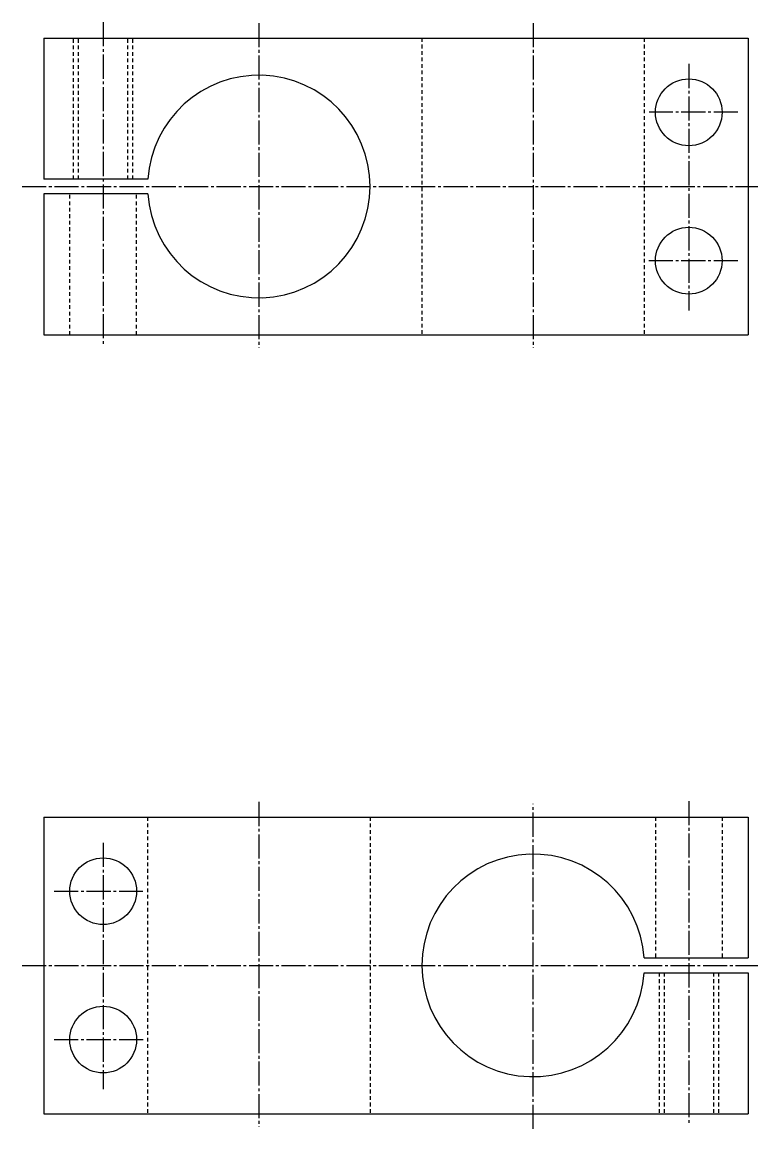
# Model space of a CAD drawing. Extents: x 21 to 351, y 20 to 271.
# Drawn here: x 251.9 to 351.1, y 121.3 to 270.5 of the extents above; entities outside this region: 2.
import ezdxf

# ---------------------------------------------------------------- set-up
doc = ezdxf.new("R2010")
doc.units = 0
doc.header["$LTSCALE"] = 0.25
doc.linetypes.add('CENTER', pattern=[17.5, 13, -1.5, 1.5, -1.5])
doc.linetypes.add('DASHED', pattern=[3.5, 2, -1.5])
doc.layers.get('0').update_dxf_attribs({"linetype": 'CONTINUOUS'})
doc.layers.add('CENTER', color=1, linetype='CENTER')
doc.styles.get("Standard").update_dxf_attribs({"font": 'txt', "bigfont": 'BIGFONT'})

msp = doc.modelspace()

# ---------------------------------------------------------------- linework, layer by layer
for p, q in [((254.82, 268.36), (349.82, 268.36)), ((254.82, 268.36), (254.82, 249.36)), ((349.82, 268.36), (349.82, 228.36)), ((349.82, 258.36), (349.82, 258.36)), ((268.86, 249.36), (254.82, 249.36)), ((349.82, 248.36), (349.82, 248.36)), ((254.82, 247.36), (254.82, 228.36)), ((268.86, 247.36), (254.82, 247.36)), ((254.82, 228.36), (349.82, 228.36)), ((254.82, 163.36), (349.82, 163.36)), ((254.82, 163.36), (254.82, 123.36)), ((349.82, 163.36), (349.82, 144.36)), ((335.79, 144.36), (349.82, 144.36)), ((335.79, 142.36), (349.82, 142.36)), ((349.82, 142.36), (349.82, 123.36)), ((254.82, 123.36), (349.82, 123.36))]:
    msp.add_line(p, q)
at = {"color": 3, "linetype": 'DASHED'}
for p, q in [((258.82, 249.36), (258.82, 268.36)), ((259.5, 249.36), (259.5, 268.36)), ((266.15, 249.36), (266.15, 268.36)), ((266.82, 249.36), (266.82, 268.36)), ((305.82, 268.36), (305.82, 228.36)), ((335.82, 268.36), (335.82, 228.36)), ((258.32, 228.36), (258.32, 247.36)), ((267.32, 228.36), (267.32, 247.36)), ((268.82, 163.36), (268.82, 123.36)), ((298.82, 163.36), (298.82, 123.36)), ((337.32, 163.36), (337.32, 144.36)), ((346.32, 163.36), (346.32, 144.36)), ((337.82, 142.36), (337.82, 123.36)), ((338.5, 142.36), (338.5, 123.36)), ((345.15, 142.36), (345.15, 123.36)), ((345.82, 142.36), (345.82, 123.36))]:
    msp.add_line(p, q, dxfattribs=at)
for centre in [(341.82, 258.36), (341.82, 238.36), (262.82, 153.36), (262.82, 133.36)]:
    msp.add_circle(centre, 4.5)
for centre, start, end in [((283.82, 248.36), 183.8226, 176.1774), ((320.82, 143.36), 3.8226, 356.1774)]:
    msp.add_arc(centre, 15, start, end)
at = {"layer": 'CENTER', "color": 1, "linetype": 'CENTER'}
for p, q in [((262.82, 270.52), (262.82, 227.06)), ((283.82, 270.4), (283.82, 226.6)), ((320.82, 270.4), (320.82, 226.6)), ((341.82, 264.88), (341.82, 231.66)), ((348.44, 258.36), (336.48, 258.36)), ((251.88, 248.36), (351.15, 248.36)), ((348.44, 238.36), (336.37, 238.36)), ((283.82, 165.4), (283.82, 121.6)), ((320.82, 121.33), (320.82, 165.12)), ((341.82, 165.52), (341.82, 122.06)), ((262.82, 159.88), (262.82, 126.66)), ((256.21, 153.36), (268.17, 153.36)), ((251.88, 143.36), (351.15, 143.36)), ((256.21, 133.36), (268.28, 133.36))]:
    msp.add_line(p, q, dxfattribs=at)

# ---------------------------------------------------------------- texts
for s, p in [('KDST 30', (20, 50)), ('KDST30', (20, 20))]:
    msp.add_text(s, height=8).set_placement(p)

doc.saveas('drawing.dxf')
